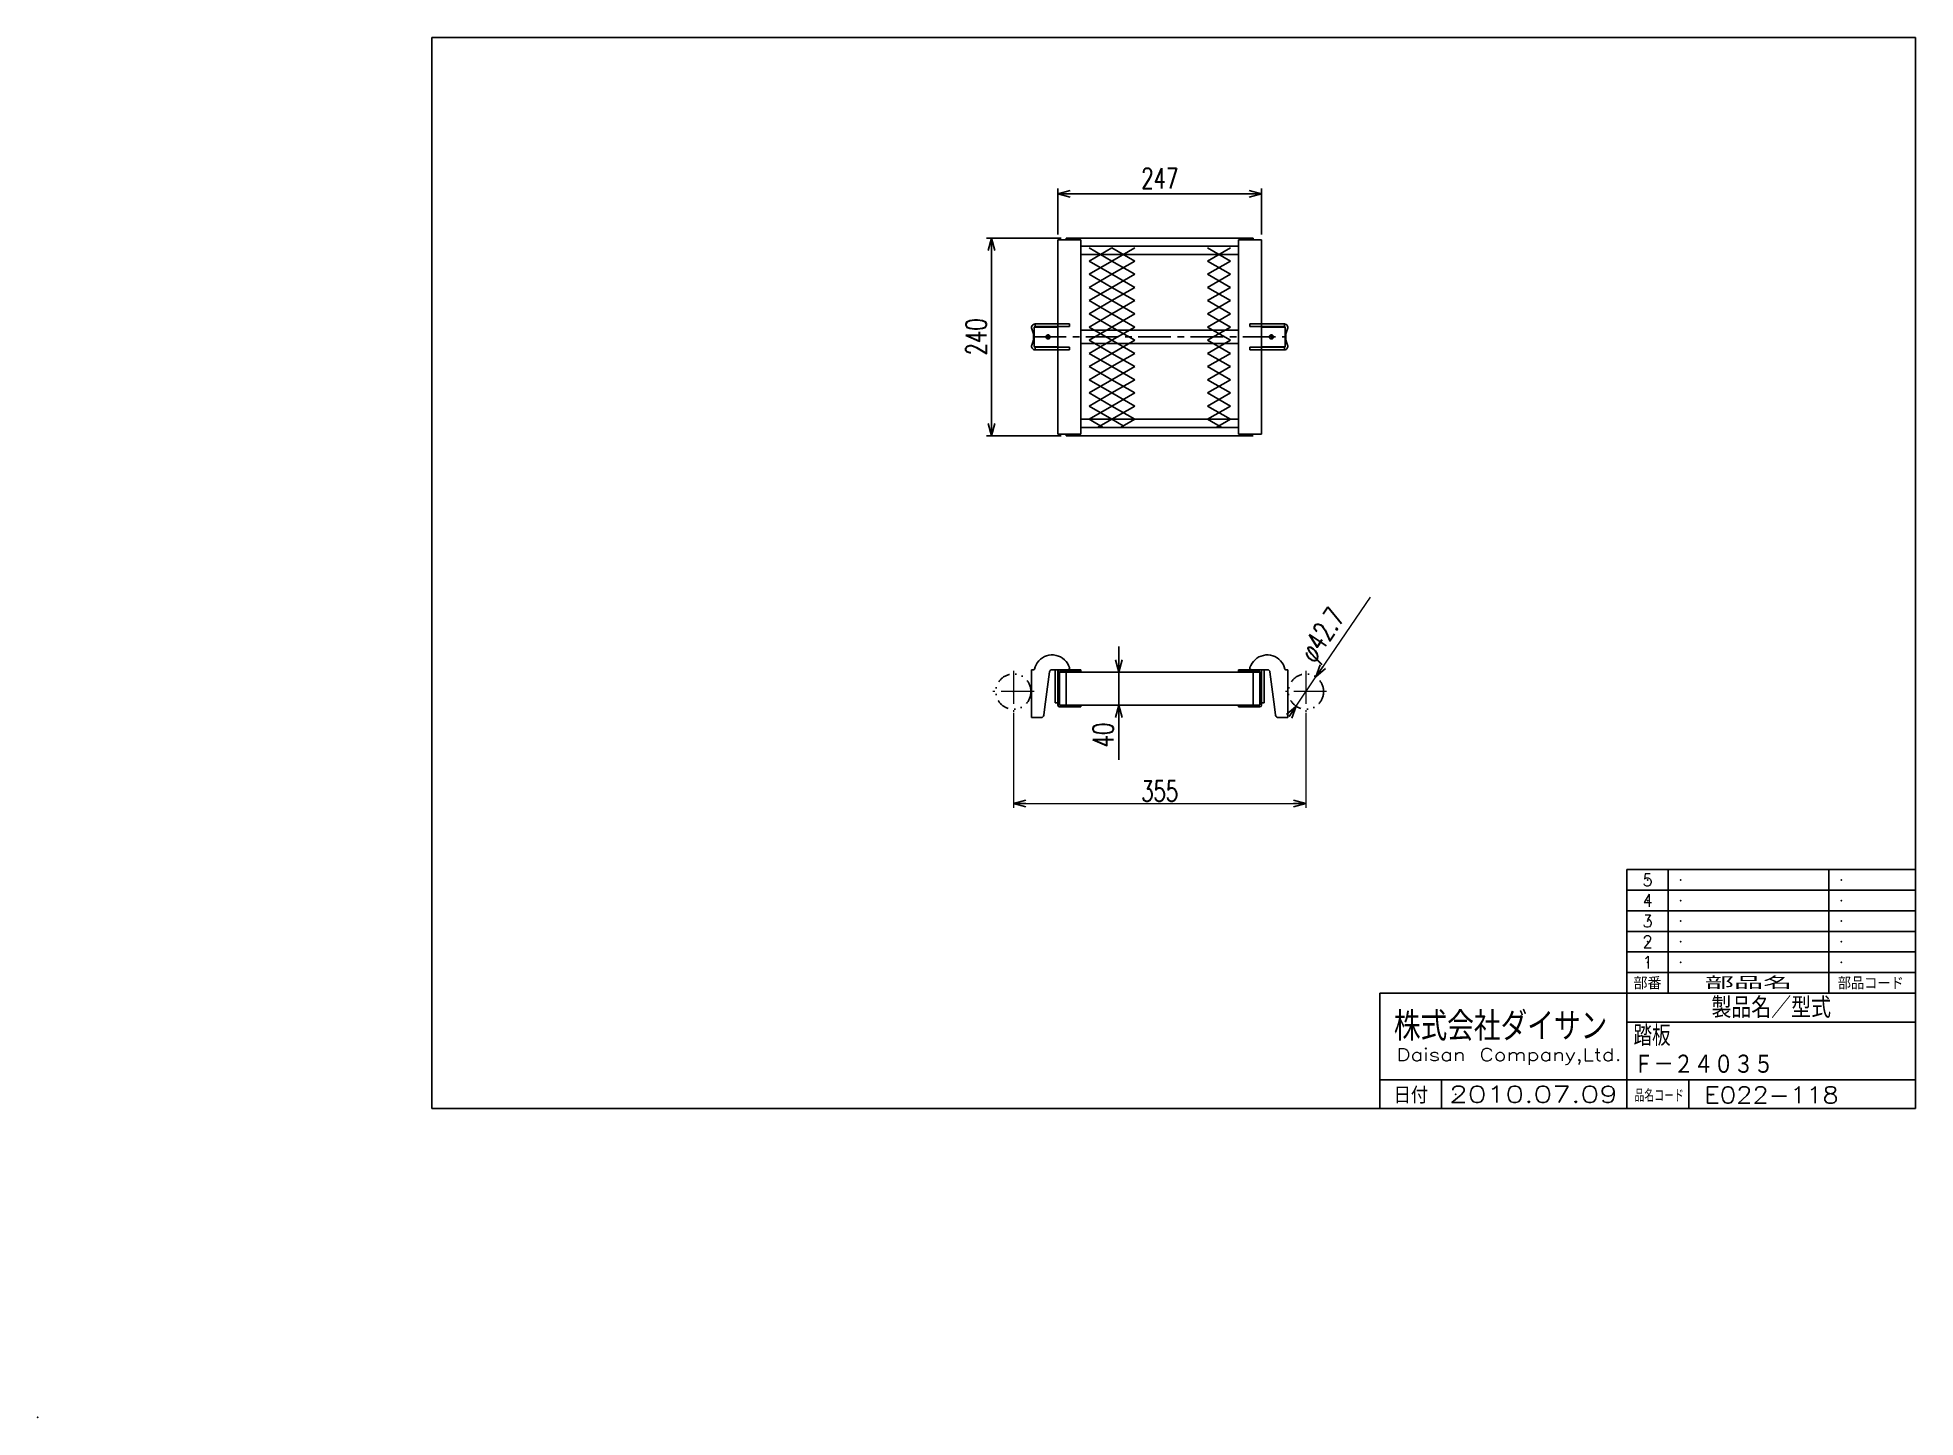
# Model space of a CAD drawing. Header units: millimetres. Extents: x -1379 to 900, y -1025 to 650.
import ezdxf
from ezdxf.enums import TextEntityAlignment as Align

# ---------------------------------------------------------------- set-up
doc = ezdxf.new("R2010")
doc.units = ezdxf.units.MM
doc.header["$LTSCALE"] = 1.25
doc.header["$PDSIZE"] = 1
doc.linetypes.add('CENTER', pattern=[50.8, 31.75, -6.35, 6.35, -6.35])
doc.linetypes.add('DIVIDE', pattern=[31.75, 12.7, -6.35, 0, -6.35, 0, -6.35])
doc.layers.add('ZUWAKU', color=7, linetype='Continuous')
doc.styles.add('dcStyle0', font='txt.shx', dxfattribs={"width": 0.698113, "bigfont": 'bigfont'})
doc.dimstyles.new('dc_Diam01', dxfattribs={"dimtxt": 25, "dimasz": 15.00001, "dimexe": 5, "dimexo": 5, "dimgap": 2.5, "dimtad": 3, "dimdsep": 46, "dimtxsty": 'dcStyle0', "dimblk1": 'OPEN30', "dimblk2": 'OPEN30', "dimsah": 1, "dimcen": 0.09, "dimclrd": 9, "dimclre": 9, "dimclrt": 7, "dimadec": 0, "dimazin": 2, "dimtfac": 1, "dimtdec": 4, "dimtix": 1, "dimtmove": 0, "dimatfit": 1, "dimfxl": 1, "dimarcsym": 0})
doc.dimstyles.new('dc_Rotated', dxfattribs={"dimtxt": 25, "dimasz": 15.00001, "dimexe": 6.25, "dimexo": 5, "dimgap": 6.25, "dimtad": 3, "dimdsep": 46, "dimtxsty": 'dcStyle0', "dimblk1": 'OPEN30', "dimblk2": 'OPEN30', "dimsah": 1, "dimcen": 0.09, "dimclrd": 9, "dimclre": 9, "dimclrt": 7, "dimadec": 0, "dimazin": 2, "dimtfac": 1, "dimtdec": 4, "dimtmove": 0, "dimatfit": 3, "dimfxl": 1, "dimarcsym": 0})

# ---------------------------------------------------------------- blocks, each defined once
blk = doc.blocks.new('DC_GROUP_踏板\u3000Ｆ－２４０３５_1')
at = {"layer": 'ZUWAKU', "color": 7, "linetype": 'Continuous', "lineweight": 25}
for p, q in [((-900, 650), (900, 650)), ((-900, -650), (-900, 650)), ((900, 650), (900, -650)), ((550, -360), (550, -650)), ((900, -360), (550, -360)), ((600, -510), (600, -360)), ((795, -360), (795, -510)), ((900, -385), (550, -385)), ((900, -410), (550, -410)), ((900, -435), (550, -435)), ((900, -460), (550, -460)), ((900, -485), (550, -485)), ((900, -510), (250, -510)), ((250, -510), (250, -650)), ((900, -545), (550, -545)), ((550, -615), (250, -615)), ((325, -615), (325, -650)), ((900, -615), (550, -615)), ((625, -615), (625, -650)), ((900, -650), (-900, -650))]:
    blk.add_line(p, q, dxfattribs=at)
at = {"layer": 'ZUWAKU', "color": 5, "linetype": 'Continuous'}
for p in [(575, -372.5), (615, -372.5), (810, -372.5), (575, -397.5), (615, -397.5), (810, -397.5), (575, -422.5), (615, -422.5), (810, -422.5), (575, -447.5), (615, -447.5), (810, -447.5), (575, -472.5), (615, -472.5), (810, -472.5), (568, -561.5), (568, -596.5), (342.1, -632.8), (651.9, -633.6)]:
    blk.add_point(p, dxfattribs=at)
at = {"layer": 'ZUWAKU', "color": 7, "style": 'dcStyle0'}
for s, height, width, p, p2 in [('5', 15, 0.988235, (569, -380), (581, -380)), ('4', 15, 0.933333, (569, -405), (581, -405)), ('3', 15, 0.988235, (569, -430), (581, -430)), ('2', 15, 0.988235, (569, -455), (581, -455)), ('1', 15, 1.527273, (569, -480), (581, -480)), ('部番', 15, 1.442424, (557.9, -505.5), (591.9, -505.5)), ('部品名', 15, 2.909804, (644.5, -505), (750.5, -505)), ('部品コード', 15, 1.287356, (805.8, -505.5), (885.8, -505.5)), ('製品名／型式', 25, 1.16, (652.5, -540), (797.5, -540)), ('株式会社ダイサン', 35, 1.102128, (267.1, -567.7), (526.1, -567.7)), ('Daisan Company,Ltd.', 15, 1.154683, (270.2, -592.1), (543.2, -592.1)), ('日付', 20, 1.336364, (266.7, -643.9), (308.7, -643.9)), ('品名コ－ド', 15, 0.965517, (559, -641.8), (619, -641.8))]:
    blk.add_text(s, height=height, dxfattribs=dict(at, width=width)).set_placement(p, p2, align=Align.FIT)
blk = doc.blocks.new('_OPEN30')
at = {"color": 0, "linetype": 'ByBlock', "lineweight": -2}
for p, q in [((-1, 0.267949), (0, 0)), ((0, 0), (-1, -0.267949)), ((0, 0), (-1, 0))]:
    blk.add_line(p, q, dxfattribs=at)
blk = doc.blocks.new('*D2')
at = {"color": 9, "linetype": 'Continuous', "lineweight": 25}
for p, q in [((-140.5, 410.9), (-140.5, 466.6)), ((-140.5, 460.3), (106.5, 460.3)), ((106.5, 410.9), (106.5, 466.6))]:
    blk.add_line(p, q, dxfattribs=at)
at = {"color": 9, "xscale": 15.00001403807643, "yscale": 14.99994684111822}
for p, rotation in [((-140.5, 460.3), 180), ((106.5, 460.3), 360)]:
    blk.add_blockref('_OPEN30', p, dxfattribs=dict(at, rotation=rotation))
at = {"color": 7, "insert": (-17, 466.6), "char_height": 25, "width": 106.25, "attachment_point": 8, "style": 'dcStyle0'}
blk.add_mtext('\\T1.00;247', dxfattribs=at)
blk = doc.blocks.new('*D3')
at = {"color": 9, "linetype": 'Continuous', "lineweight": 25}
for p, q in [((-136.7, 406.6), (-227.3, 406.6)), ((-221.1, 166.6), (-221.1, 406.6)), ((-136.7, 166.6), (-227.3, 166.6))]:
    blk.add_line(p, q, dxfattribs=at)
at = {"color": 9, "xscale": 15.00001403807643, "yscale": 14.99994684111822}
for p, rotation in [((-221.1, 406.6), 90), ((-221.1, 166.6), 270)]:
    blk.add_blockref('_OPEN30', p, dxfattribs=dict(at, rotation=rotation))
at = {"color": 7, "insert": (-227.3, 286.6), "char_height": 25, "width": 106.25, "attachment_point": 8, "rotation": 90, "style": 'dcStyle0'}
blk.add_mtext('\\T1.00;240', dxfattribs=at)
blk = doc.blocks.new('*D4')
at = {"color": 9, "linetype": 'Continuous', "lineweight": 25}
for p, q in [((-66.7, -89.2), (-66.7, -120.4)), ((-132.2, -120.4), (-60.5, -120.4)), ((-66.7, -120.4), (-66.7, -160.4)), ((-132.2, -160.4), (-60.5, -160.4)), ((-66.7, -226.7), (-66.7, -160.4))]:
    blk.add_line(p, q, dxfattribs=at)
at = {"color": 9, "xscale": 15.00001403807643, "yscale": 14.99994684111822}
for p, rotation in [((-66.7, -120.4), 270), ((-66.7, -160.4), 90)]:
    blk.add_blockref('_OPEN30', p, dxfattribs=dict(at, rotation=rotation))
at = {"color": 7, "insert": (-73, -181.7), "char_height": 25, "width": 81.25, "attachment_point": 9, "rotation": 90, "style": 'dcStyle0'}
blk.add_mtext('\\T1.00;40', dxfattribs=at)
blk = doc.blocks.new('*D5')
at = {"color": 9, "linetype": 'Continuous', "lineweight": 13}
for p, q in [((-194.5, -170.3), (-194.5, -284.9)), ((160.5, -170.3), (160.5, -284.9)), ((-194.5, -279.9), (160.5, -279.9))]:
    blk.add_line(p, q, dxfattribs=at)
at = {"color": 9, "xscale": 15.00001403807643, "yscale": 14.99994684111822}
for p, rotation in [((-194.5, -279.9), 180), ((160.5, -279.9), 360)]:
    blk.add_blockref('_OPEN30', p, dxfattribs=dict(at, rotation=rotation))
at = {"color": 7, "insert": (-17, -277.4), "char_height": 25, "width": 106.25, "attachment_point": 8, "style": 'dcStyle0'}
blk.add_mtext('\\T1.00;355', dxfattribs=at)
blk = doc.blocks.new('*D6')
at = {"color": 9, "linetype": 'Continuous', "lineweight": 13}
for p, q in [((238.3, -29.3), (172.5, -126.2)), ((148.5, -161.6), (172.5, -126.2)), ((140.1, -174), (148.5, -161.6))]:
    blk.add_line(p, q, dxfattribs=at)
at = {"color": 9, "xscale": 15.00001403807643, "yscale": 14.99994684111822}
for p, rotation in [((172.5, -126.2), 235.8394851177856), ((148.5, -161.6), 55.8394851177855)]:
    blk.add_blockref('_OPEN30', p, dxfattribs=dict(at, rotation=rotation))
at = {"color": 7, "insert": (177.3, -114.8), "char_height": 25, "width": 156.25, "attachment_point": 7, "rotation": 55.8395, "style": 'dcStyle0'}
blk.add_mtext('\\T1.00;φ42.7', dxfattribs=at)

msp = doc.modelspace()

# ---------------------------------------------------------------- linework, layer by layer
at = {"color": 3, "linetype": 'Continuous', "lineweight": 25}
for p, q in [((-140.491, 168.62), (-140.491, 404.62)), ((-140.491, 404.62), (-112.491, 404.62)), ((-130.491, 406.62), (96.509, 406.62)), ((-130.491, 404.62), (-130.491, 406.62)), ((-112.491, 168.62), (-112.491, 404.62)), ((-112.491, 396.62), (78.509, 396.62)), ((78.509, 404.62), (78.509, 168.62)), ((78.509, 404.62), (106.509, 404.62)), ((96.509, 406.62), (96.509, 404.62)), ((106.509, 404.62), (106.509, 168.62)), ((-112.491, 386.62), (78.509, 386.62)), ((-112.491, 294.62), (78.509, 294.62)), ((-112.491, 278.62), (78.509, 278.62)), ((78.509, 186.62), (-112.491, 186.62)), ((-138.491, 168.62), (-140.491, 168.62)), ((-112.491, 168.62), (-138.491, 168.62)), ((-130.491, 166.62), (-130.491, 168.62)), ((-130.491, 166.62), (96.509, 166.62)), ((-112.491, 176.62), (78.509, 176.62)), ((78.509, 168.62), (106.509, 168.62)), ((-140.491, -119.402), (-140.491, -160.402)), ((-112.491, -117.402), (-138.491, -117.402)), ((-138.491, -119.402), (-138.491, -160.402)), ((-112.491, -119.402), (-138.491, -119.402)), ((104.509, -120.402), (-138.491, -120.402)), ((-130.491, -120.402), (-130.491, -160.402)), ((-112.491, -117.402), (-112.491, -119.402)), ((78.509, -117.402), (104.509, -117.402)), ((78.509, -117.402), (78.509, -119.402)), ((78.509, -119.402), (104.509, -119.402)), ((96.509, -120.402), (96.509, -160.402)), ((104.509, -119.402), (104.509, -160.402)), ((106.509, -119.402), (106.509, -160.402)), ((104.509, -160.402), (-138.491, -160.402)), ((-112.491, -162.402), (-138.491, -162.402)), ((-112.491, -160.402), (-112.491, -162.402)), ((78.509, -160.402), (78.509, -162.402)), ((78.509, -162.402), (104.509, -162.402))]:
    msp.add_line(p, q, dxfattribs=at)
at = {"color": 5, "linetype": 'Continuous', "lineweight": 25}
for p, q in [((-102.778, 378.62), (-75.065, 394.62)), ((-75.065, 378.62), (-102.778, 394.62)), ((-75.065, 378.62), (-47.352, 394.62)), ((-47.352, 378.62), (-75.065, 394.62)), ((41.084, 378.62), (68.796, 394.62)), ((68.796, 378.62), (41.084, 394.62)), ((-102.778, 362.62), (-75.065, 378.62)), ((-75.065, 362.62), (-102.778, 378.62)), ((-75.065, 362.62), (-47.352, 378.62)), ((-47.352, 362.62), (-75.065, 378.62)), ((41.084, 362.62), (68.796, 378.62)), ((68.796, 362.62), (41.084, 378.62)), ((-102.778, 346.62), (-75.065, 362.62)), ((-75.065, 346.62), (-102.778, 362.62)), ((-102.778, 330.62), (-75.065, 346.62)), ((-75.065, 330.62), (-102.778, 346.62)), ((-75.065, 346.62), (-47.352, 362.62)), ((-47.352, 346.62), (-75.065, 362.62)), ((-75.065, 330.62), (-47.352, 346.62)), ((-47.352, 330.62), (-75.065, 346.62)), ((41.084, 346.62), (68.796, 362.62)), ((68.796, 346.62), (41.084, 362.62)), ((41.084, 330.62), (68.796, 346.62)), ((68.796, 330.62), (41.084, 346.62)), ((-102.778, 314.62), (-75.065, 330.62)), ((-75.065, 314.62), (-102.778, 330.62)), ((-75.065, 314.62), (-47.352, 330.62)), ((-47.352, 314.62), (-75.065, 330.62)), ((41.084, 314.62), (68.796, 330.62)), ((68.796, 314.62), (41.084, 330.62)), ((-102.778, 298.62), (-75.065, 314.62)), ((-75.065, 298.62), (-102.778, 314.62)), ((-102.778, 282.62), (-75.065, 298.62)), ((-75.065, 282.62), (-102.778, 298.62)), ((-75.065, 298.62), (-47.352, 314.62)), ((-47.352, 298.62), (-75.065, 314.62)), ((-75.065, 282.62), (-47.352, 298.62)), ((-47.352, 282.62), (-75.065, 298.62)), ((41.084, 298.62), (68.796, 314.62)), ((68.796, 298.62), (41.084, 314.62)), ((41.084, 282.62), (68.796, 298.62)), ((68.796, 282.62), (41.084, 298.62)), ((-102.778, 266.62), (-75.065, 282.62)), ((-75.065, 266.62), (-102.778, 282.62)), ((-75.065, 266.62), (-47.352, 282.62)), ((-47.352, 266.62), (-75.065, 282.62)), ((41.084, 266.62), (68.796, 282.62)), ((68.796, 266.62), (41.084, 282.62)), ((-102.778, 250.62), (-75.065, 266.62)), ((-75.065, 250.62), (-102.778, 266.62)), ((-75.065, 250.62), (-47.352, 266.62)), ((-47.352, 250.62), (-75.065, 266.62)), ((41.084, 250.62), (68.796, 266.62)), ((68.796, 250.62), (41.084, 266.62)), ((-102.778, 234.62), (-75.065, 250.62)), ((-75.065, 234.62), (-102.778, 250.62)), ((-102.778, 218.62), (-75.065, 234.62)), ((-75.065, 218.62), (-102.778, 234.62)), ((-75.065, 234.62), (-47.352, 250.62)), ((-47.352, 234.62), (-75.065, 250.62)), ((-75.065, 218.62), (-47.352, 234.62)), ((-47.352, 218.62), (-75.065, 234.62)), ((41.084, 234.62), (68.796, 250.62)), ((68.796, 234.62), (41.084, 250.62)), ((41.084, 218.62), (68.796, 234.62)), ((68.796, 218.62), (41.084, 234.62)), ((-102.778, 202.62), (-75.065, 218.62)), ((-75.065, 202.62), (-102.778, 218.62)), ((-75.065, 202.62), (-47.352, 218.62)), ((-47.352, 202.62), (-75.065, 218.62)), ((41.084, 202.62), (68.796, 218.62)), ((68.796, 202.62), (41.084, 218.62)), ((-102.778, 186.62), (-75.065, 202.62)), ((-75.065, 186.62), (-102.778, 202.62)), ((-85.457, 176.62), (-102.778, 186.62)), ((-92.386, 176.62), (-75.065, 186.62)), ((-75.065, 186.62), (-47.352, 202.62)), ((-47.352, 186.62), (-75.065, 202.62)), ((-61.209, 178.62), (-75.065, 186.62)), ((-64.673, 176.62), (-47.352, 186.62)), ((41.084, 186.62), (68.796, 202.62)), ((68.796, 186.62), (41.084, 202.62)), ((58.404, 176.62), (41.084, 186.62)), ((51.476, 176.62), (68.796, 186.62))]:
    msp.add_line(p, q, dxfattribs=at)
at = {"color": 6, "linetype": 'Continuous', "lineweight": 25}
for p, q in [((-169.236, 298.17), (-169.236, 275.07)), ((-169.129, 298.62), (-140.491, 298.62)), ((-168.236, 302.37), (-126.436, 302.37)), ((-168.236, 299.17), (-168.236, 302.37)), ((-168.236, 299.17), (-126.436, 299.17)), ((-140.491, 298.62), (-140.491, 274.62)), ((-126.436, 299.17), (-126.436, 302.37)), ((134.255, 302.37), (92.455, 302.37)), ((92.455, 299.17), (92.455, 302.37)), ((134.255, 299.17), (92.455, 299.17)), ((135.148, 298.62), (106.509, 298.62)), ((106.509, 298.62), (106.509, 274.62)), ((134.255, 299.17), (134.255, 302.37)), ((135.255, 298.17), (135.255, 275.07)), ((-169.129, 274.62), (-140.491, 274.62)), ((-168.236, 274.07), (-126.436, 274.07)), ((-168.236, 274.07), (-168.236, 270.87)), ((-154.894, 286.62), (-154.885, 286.838)), ((-154.885, 286.402), (-154.894, 286.62)), ((-154.885, 286.838), (-154.857, 287.054)), ((-154.857, 286.186), (-154.885, 286.402)), ((-154.857, 287.054), (-154.812, 287.267)), ((-154.812, 285.973), (-154.857, 286.186)), ((-154.812, 287.267), (-154.749, 287.475)), ((-154.749, 285.765), (-154.812, 285.973)), ((-154.749, 287.475), (-154.669, 287.677)), ((-154.669, 285.564), (-154.749, 285.765)), ((-154.669, 287.677), (-154.572, 287.87)), ((-154.572, 285.37), (-154.669, 285.564)), ((-154.572, 287.87), (-154.459, 288.054)), ((-154.459, 285.186), (-154.572, 285.37)), ((-154.459, 288.054), (-154.332, 288.227)), ((-154.332, 285.013), (-154.459, 285.186)), ((-154.332, 288.227), (-154.19, 288.388)), ((-154.19, 284.853), (-154.332, 285.013)), ((-154.19, 288.388), (-154.035, 288.535)), ((-154.035, 284.705), (-154.19, 284.853)), ((-154.164, 286.62), (-154.155, 286.838)), ((-154.155, 286.402), (-154.164, 286.62)), ((-154.155, 286.838), (-154.128, 287.054)), ((-154.128, 286.186), (-154.155, 286.402)), ((-154.128, 287.054), (-154.083, 287.267)), ((-154.083, 285.973), (-154.128, 286.186)), ((-154.083, 287.267), (-154.02, 287.475)), ((-154.02, 285.765), (-154.083, 285.973)), ((-154.035, 288.535), (-153.869, 288.668)), ((-153.869, 284.572), (-154.035, 284.705)), ((-154.02, 287.475), (-153.939, 287.677)), ((-153.939, 285.564), (-154.02, 285.765)), ((-153.939, 287.677), (-153.843, 287.87)), ((-153.843, 285.37), (-153.939, 285.564)), ((-153.869, 288.668), (-153.692, 288.785)), ((-153.692, 284.455), (-153.869, 284.572)), ((-153.843, 287.87), (-153.73, 288.054)), ((-153.73, 285.186), (-153.843, 285.37)), ((-153.73, 288.054), (-153.602, 288.227)), ((-153.602, 285.013), (-153.73, 285.186)), ((-153.692, 288.785), (-153.506, 288.886)), ((-153.506, 284.354), (-153.692, 284.455)), ((-153.602, 288.227), (-153.461, 288.388)), ((-153.461, 284.853), (-153.602, 285.013)), ((-153.506, 288.886), (-153.313, 288.969)), ((-153.313, 284.271), (-153.506, 284.354)), ((-153.461, 288.388), (-153.306, 288.535)), ((-153.306, 284.705), (-153.461, 284.853)), ((-153.313, 288.969), (-153.113, 289.035)), ((-153.113, 284.205), (-153.313, 284.271)), ((-153.306, 288.535), (-153.14, 288.668)), ((-153.14, 284.572), (-153.306, 284.705)), ((-153.14, 288.668), (-152.963, 288.785)), ((-152.963, 284.455), (-153.14, 284.572)), ((-153.113, 289.035), (-152.908, 289.082)), ((-152.908, 284.158), (-153.113, 284.205)), ((-152.963, 288.785), (-152.777, 288.886)), ((-152.777, 284.354), (-152.963, 284.455)), ((-152.908, 289.082), (-152.7, 289.111)), ((-152.7, 284.13), (-152.908, 284.158)), ((-152.777, 288.886), (-152.583, 288.969)), ((-152.583, 284.271), (-152.777, 284.354)), ((-152.7, 289.111), (-152.491, 289.12)), ((-152.491, 284.12), (-152.7, 284.13)), ((-152.583, 288.969), (-152.383, 289.035)), ((-152.383, 284.205), (-152.583, 284.271)), ((-152.491, 289.12), (-152.281, 289.111)), ((-152.281, 284.13), (-152.491, 284.12)), ((-152.383, 289.035), (-152.179, 289.082)), ((-152.179, 284.158), (-152.383, 284.205)), ((-152.281, 289.111), (-152.073, 289.082)), ((-152.073, 284.158), (-152.281, 284.13)), ((-152.179, 289.082), (-152.126, 289.089)), ((-152.126, 284.151), (-152.179, 284.158)), ((-152.073, 289.082), (-151.869, 289.035)), ((-151.869, 284.205), (-152.073, 284.158)), ((-151.869, 289.035), (-151.669, 288.969)), ((-151.669, 284.271), (-151.869, 284.205)), ((-151.669, 288.969), (-151.475, 288.886)), ((-151.475, 284.354), (-151.669, 284.271)), ((-151.475, 288.886), (-151.289, 288.785)), ((-151.289, 284.455), (-151.475, 284.354)), ((-151.289, 288.785), (-151.112, 288.668)), ((-151.112, 284.572), (-151.289, 284.455)), ((-151.112, 288.668), (-150.946, 288.535)), ((-150.946, 284.705), (-151.112, 284.572)), ((-150.946, 288.535), (-150.792, 288.388)), ((-150.792, 284.853), (-150.946, 284.705)), ((-150.792, 288.388), (-150.65, 288.227)), ((-150.65, 285.013), (-150.792, 284.853)), ((-150.65, 288.227), (-150.522, 288.054)), ((-150.522, 285.186), (-150.65, 285.013)), ((-150.522, 288.054), (-150.41, 287.87)), ((-150.41, 285.37), (-150.522, 285.186)), ((-150.41, 287.87), (-150.313, 287.677)), ((-150.313, 285.564), (-150.41, 285.37)), ((-150.313, 287.677), (-150.233, 287.475)), ((-150.233, 285.765), (-150.313, 285.564)), ((-150.233, 287.475), (-150.17, 287.267)), ((-150.17, 285.973), (-150.233, 285.765)), ((-150.17, 287.267), (-150.124, 287.054)), ((-150.124, 286.186), (-150.17, 285.973)), ((-150.124, 287.054), (-150.097, 286.838)), ((-150.097, 286.402), (-150.124, 286.186)), ((-150.097, 286.838), (-150.088, 286.62)), ((-150.088, 286.62), (-150.097, 286.402)), ((-126.436, 270.87), (-126.436, 274.07)), ((134.255, 274.07), (92.455, 274.07)), ((92.455, 270.87), (92.455, 274.07)), ((135.148, 274.62), (106.509, 274.62)), ((116.115, 286.838), (116.106, 286.62)), ((116.106, 286.62), (116.115, 286.402)), ((116.143, 287.054), (116.115, 286.838)), ((116.115, 286.402), (116.143, 286.186)), ((116.188, 287.267), (116.143, 287.054)), ((116.143, 286.186), (116.188, 285.973)), ((116.251, 287.475), (116.188, 287.267)), ((116.188, 285.973), (116.251, 285.765)), ((116.331, 287.677), (116.251, 287.475)), ((116.251, 285.765), (116.331, 285.564)), ((116.428, 287.87), (116.331, 287.677)), ((116.331, 285.564), (116.428, 285.37)), ((116.541, 288.054), (116.428, 287.87)), ((116.428, 285.37), (116.541, 285.186)), ((116.668, 288.227), (116.541, 288.054)), ((116.541, 285.186), (116.668, 285.013)), ((116.81, 288.388), (116.668, 288.227)), ((116.668, 285.013), (116.81, 284.853)), ((116.965, 288.535), (116.81, 288.388)), ((116.81, 284.853), (116.965, 284.705)), ((117.131, 288.668), (116.965, 288.535)), ((116.965, 284.705), (117.131, 284.572)), ((117.308, 288.785), (117.131, 288.668)), ((117.131, 284.572), (117.308, 284.455)), ((117.494, 288.886), (117.308, 288.785)), ((117.308, 284.455), (117.494, 284.354)), ((117.687, 288.969), (117.494, 288.886)), ((117.494, 284.354), (117.687, 284.271)), ((117.887, 289.035), (117.687, 288.969)), ((117.687, 284.271), (117.887, 284.205)), ((118.092, 289.082), (117.887, 289.035)), ((117.887, 284.205), (118.092, 284.158)), ((118.3, 289.111), (118.092, 289.082)), ((118.092, 284.158), (118.3, 284.13)), ((118.197, 289.082), (118.145, 289.089)), ((118.145, 284.151), (118.197, 284.158)), ((118.402, 289.035), (118.197, 289.082)), ((118.197, 284.158), (118.402, 284.205)), ((118.509, 289.12), (118.3, 289.111)), ((118.3, 284.13), (118.509, 284.12)), ((118.602, 288.969), (118.402, 289.035)), ((118.402, 284.205), (118.602, 284.271)), ((118.719, 289.111), (118.509, 289.12)), ((118.509, 284.12), (118.719, 284.13)), ((118.795, 288.886), (118.602, 288.969)), ((118.602, 284.271), (118.795, 284.354)), ((118.927, 289.082), (118.719, 289.111)), ((118.719, 284.13), (118.927, 284.158)), ((118.981, 288.785), (118.795, 288.886)), ((118.795, 284.354), (118.981, 284.455)), ((119.131, 289.035), (118.927, 289.082)), ((118.927, 284.158), (119.131, 284.205)), ((119.158, 288.668), (118.981, 288.785)), ((118.981, 284.455), (119.158, 284.572)), ((119.331, 288.969), (119.131, 289.035)), ((119.131, 284.205), (119.331, 284.271)), ((119.325, 288.535), (119.158, 288.668)), ((119.158, 284.572), (119.325, 284.705)), ((119.479, 288.388), (119.325, 288.535)), ((119.325, 284.705), (119.479, 284.853)), ((119.525, 288.886), (119.331, 288.969)), ((119.331, 284.271), (119.525, 284.354)), ((119.621, 288.227), (119.479, 288.388)), ((119.479, 284.853), (119.621, 285.013)), ((119.711, 288.785), (119.525, 288.886)), ((119.525, 284.354), (119.711, 284.455)), ((119.748, 288.054), (119.621, 288.227)), ((119.621, 285.013), (119.748, 285.186)), ((119.888, 288.668), (119.711, 288.785)), ((119.711, 284.455), (119.888, 284.572)), ((119.861, 287.87), (119.748, 288.054)), ((119.748, 285.186), (119.861, 285.37)), ((119.958, 287.677), (119.861, 287.87)), ((119.861, 285.37), (119.958, 285.564)), ((120.054, 288.535), (119.888, 288.668)), ((119.888, 284.572), (120.054, 284.705)), ((120.038, 287.475), (119.958, 287.677)), ((119.958, 285.564), (120.038, 285.765)), ((120.101, 287.267), (120.038, 287.475)), ((120.038, 285.765), (120.101, 285.973)), ((120.208, 288.388), (120.054, 288.535)), ((120.054, 284.705), (120.208, 284.853)), ((120.146, 287.054), (120.101, 287.267)), ((120.101, 285.973), (120.146, 286.186)), ((120.174, 286.838), (120.146, 287.054)), ((120.146, 286.186), (120.174, 286.402)), ((120.183, 286.62), (120.174, 286.838)), ((120.174, 286.402), (120.183, 286.62)), ((120.35, 288.227), (120.208, 288.388)), ((120.208, 284.853), (120.35, 285.013)), ((120.478, 288.054), (120.35, 288.227)), ((120.35, 285.013), (120.478, 285.186)), ((120.59, 287.87), (120.478, 288.054)), ((120.478, 285.186), (120.59, 285.37)), ((120.687, 287.677), (120.59, 287.87)), ((120.59, 285.37), (120.687, 285.564)), ((120.767, 287.475), (120.687, 287.677)), ((120.687, 285.564), (120.767, 285.765)), ((120.83, 287.267), (120.767, 287.475)), ((120.767, 285.765), (120.83, 285.973)), ((120.876, 287.054), (120.83, 287.267)), ((120.83, 285.973), (120.876, 286.186)), ((120.903, 286.838), (120.876, 287.054)), ((120.876, 286.186), (120.903, 286.402)), ((120.912, 286.62), (120.903, 286.838)), ((120.903, 286.402), (120.912, 286.62)), ((134.255, 274.07), (134.255, 270.87)), ((-168.236, 270.87), (-126.436, 270.87)), ((134.255, 270.87), (92.455, 270.87)), ((-172.436, -117.402), (-169.965, -117.402)), ((-172.436, -117.402), (-172.436, -137.596)), ((-150.774, -120.017), (-156.255, -162.402)), ((-147.799, -117.402), (-143.691, -117.402)), ((-143.691, -117.402), (-128.436, -117.402)), ((-143.691, -117.402), (-143.691, -121.402)), ((-143.691, -121.402), (-143.691, -157.402)), ((-140.491, -117.402), (-140.491, -157.402)), ((109.709, -117.402), (94.455, -117.402)), ((106.509, -117.402), (106.509, -157.402)), ((113.817, -117.402), (109.709, -117.402)), ((109.709, -117.402), (109.709, -121.402)), ((109.709, -121.402), (109.709, -157.402)), ((116.793, -120.017), (122.273, -162.402)), ((138.455, -117.402), (135.983, -117.402)), ((138.455, -117.402), (138.455, -137.596)), ((-172.436, -137.596), (-172.436, -175.402)), ((-143.691, -157.402), (-140.491, -157.402)), ((109.709, -157.402), (106.509, -157.402)), ((138.455, -137.596), (138.455, -175.402)), ((-172.436, -175.402), (-161.013, -175.402)), ((-156.255, -162.402), (-157.542, -172.35)), ((122.273, -162.402), (123.56, -172.35)), ((138.455, -175.402), (127.031, -175.402))]:
    msp.add_line(p, q, dxfattribs=at)
at = {"color": 4, "linetype": 'CENTER', "lineweight": 25}
msp.add_line((-169.991, 286.62), (136.009, 286.62), dxfattribs=at)
at = {"color": 6, "linetype": 'CENTER', "lineweight": 25}
for p, q in [((-152.491, 289.089), (-152.491, 284.158)), ((118.509, 289.12), (118.509, 284.12))]:
    msp.add_line(p, q, dxfattribs=at)
at = {"color": 9, "linetype": 'CENTER', "lineweight": 13}
for p, q in [((-194.491, -118.902), (-194.491, -168.902)), ((160.509, -118.902), (160.509, -168.902)), ((-169.491, -143.902), (-219.491, -143.902)), ((185.509, -143.902), (135.509, -143.902))]:
    msp.add_line(p, q, dxfattribs=at)
at = {"color": 7, "linetype": 'DIVIDE', "lineweight": 25}
for centre in [(-194.491, -143.902), (160.509, -143.902)]:
    msp.add_circle(centre, 21.35, dxfattribs=at)
at = {"color": 6, "linetype": 'Continuous', "lineweight": 25}
for centre, radius, start, end in [((-168.236, 298.17), 4.2, 90, 203.907619), ((-194.291, 286.62), 24.3, 336.092381, 23.907619), ((-168.236, 298.17), 1, 90, 203.907619), ((134.255, 298.17), 4.2, 336.092381, 90), ((134.255, 298.17), 1, 336.092381, 90), ((160.309, 286.62), 24.3, 156.092381, 203.907619), ((-168.236, 275.07), 4.2, 156.092381, 270), ((-168.236, 275.07), 1, 156.092381, 270), ((134.255, 275.07), 4.2, 270, 23.907619), ((134.255, 275.07), 1, 270, 23.907619), ((-147.515, -121.402), 22, 137.596568, 167.444142), ((-147.515, -121.402), 22, 17.457603, 137.596568), ((113.533, -121.402), 22, 42.403432, 162.542397), ((113.533, -121.402), 22, 12.555858, 42.403432), ((-169.965, -116.402), 1, 270, 347.444142), ((-147.799, -120.402), 3, 90, 172.631949), ((-128.436, -115.402), 2, 270, 17.457603), ((94.455, -115.402), 2, 162.542397, 270), ((113.817, -120.402), 3, 7.368051, 90), ((135.983, -116.402), 1, 192.555858, 270), ((-161.013, -171.902), 3.5, 270, 352.631949), ((127.031, -171.902), 3.5, 187.368051, 270)]:
    msp.add_arc(centre, radius, start, end, dxfattribs=at)
at = {"color": 3, "linetype": 'Continuous', "lineweight": 25}
for centre, start, end in [((-138.491, -119.402), 90, 180), ((104.509, -119.402), 0, 90), ((-138.491, -160.402), 180, 270), ((104.509, -160.402), 270, 0)]:
    msp.add_arc(centre, 2, start, end, dxfattribs=at)
at = {"color": 5, "linetype": 'Continuous'}
msp.add_point((-194.491, -143.902), dxfattribs=at)
at = {"color": 7, "linetype": 'Continuous'}
msp.add_point((-1378.571, -1025), dxfattribs=at)

# ---------------------------------------------------------------- block references
at = {"layer": 'ZUWAKU', "linetype": 'Continuous'}
msp.add_blockref('DC_GROUP_踏板\u3000Ｆ－２４０３５_1', (0, 0), dxfattribs=at)

# ---------------------------------------------------------------- texts
at = {"color": 7, "style": 'dcStyle0'}
for s, height, width, p, p2 in [('踏板', 25, 1.145455, (557.96, -573.996), (602.96, -573.996)), ('Ｆ－２４０３５', 25, 1.160976, (557.96, -608.996), (727.96, -608.996)), ('2010.07.09', 20, 1.223011, (334.079, -642.778), (539.079, -642.778)), ('E022-118', 20, 1.056481, (643.92, -643.558), (806.92, -643.558))]:
    msp.add_text(s, height=height, dxfattribs=dict(at, width=width)).set_placement(p, p2, align=Align.FIT)

# ---------------------------------------------------------------- dimensions: what is measured, and where the dimension line sits
at = {"linetype": 'Continuous', "lineweight": 13}
for base, p1, p2, override, picture, middle in [((106.509, 460.313), (-140.491, 405.87), (106.509, 405.87), {"dimtxt": 25, "dimasz": 15.00001, "dimexe": 6.25, "dimexo": 5, "dimgap": 6.25, "dimtad": 3, "dimtih": 0, "dimtoh": 0, "dimdec": 2, "dimzin": 8, "dimtxsty": 'dcStyle0', "dimblk1": 'OPEN30', "dimblk2": 'OPEN30', "dimsah": 1, "dimclrd": 9, "dimclre": 9, "dimclrt": 7, "dimazin": 2, "dimtofl": 1, "dimtolj": 0, "dimtzin": 8, "dimarcsym": 1}, '*D2', (-16.991, 460.313)), ((160.509, -279.871), (-194.491, -165.252), (160.509, -165.252), {"dimtxt": 25, "dimasz": 15.00001, "dimexe": 5, "dimexo": 5, "dimgap": 2.5, "dimtad": 3, "dimtih": 0, "dimtoh": 0, "dimdec": 2, "dimzin": 8, "dimtxsty": 'dcStyle0', "dimblk1": 'OPEN30', "dimblk2": 'OPEN30', "dimsah": 1, "dimclrd": 9, "dimclre": 9, "dimclrt": 7, "dimazin": 2, "dimtofl": 1, "dimtolj": 0, "dimtzin": 8, "dimarcsym": 1}, '*D5', (-16.991, -279.871))]:
    dim = msp.add_linear_dim(base=base, p1=p1, p2=p2, dimstyle='dc_Rotated', override=override, dxfattribs=at)
    dim.commit()
    dim.dimension.update_dxf_attribs({"geometry": picture, "text_midpoint": middle, "dimtype": 160})
for base, p1, p2, picture, middle in [((-221.058, 406.62), (-131.741, 166.62), (-131.741, 406.62), '*D3', (-221.058, 286.62)), ((-66.718, -160.402), (-137.241, -120.402), (-137.241, -160.402), '*D4', (-66.718, -201.652))]:
    dim = msp.add_linear_dim(base=base, p1=p1, p2=p2, angle=90, dimstyle='dc_Rotated', override={"dimtxt": 25, "dimasz": 15.00001, "dimexe": 6.25, "dimexo": 5, "dimgap": 6.25, "dimtad": 3, "dimtih": 0, "dimtoh": 0, "dimdec": 2, "dimzin": 8, "dimtxsty": 'dcStyle0', "dimblk1": 'OPEN30', "dimblk2": 'OPEN30', "dimsah": 1, "dimclrd": 9, "dimclre": 9, "dimclrt": 7, "dimazin": 2, "dimtofl": 1, "dimtolj": 0, "dimtzin": 8, "dimarcsym": 1}, dxfattribs=at)
    dim.commit()
    dim.dimension.update_dxf_attribs({"geometry": picture, "text_midpoint": middle, "dimtype": 160})
dim = msp.add_diameter_dim_2p(p1=(172.498, -126.235), p2=(148.521, -161.568), text='φ42.7', dimstyle='dc_Diam01', override={"dimtxt": 25, "dimasz": 15.00001, "dimexe": 5, "dimexo": 5, "dimgap": 2.5, "dimtad": 3, "dimtih": 0, "dimtoh": 0, "dimdec": 2, "dimzin": 8, "dimtxsty": 'dcStyle0', "dimblk1": 'OPEN30', "dimblk2": 'OPEN30', "dimsah": 1, "dimclrd": 9, "dimclre": 9, "dimclrt": 7, "dimazin": 2, "dimtix": 1, "dimtofl": 1, "dimatfit": 1, "dimtolj": 0, "dimtzin": 8, "dimarcsym": 1}, dxfattribs=at)
dim.commit()
dim.dimension.update_dxf_attribs({"geometry": '*D6', "text_midpoint": (207.401, -74.8), "dimtype": 163})

doc.saveas('drawing.dxf')
